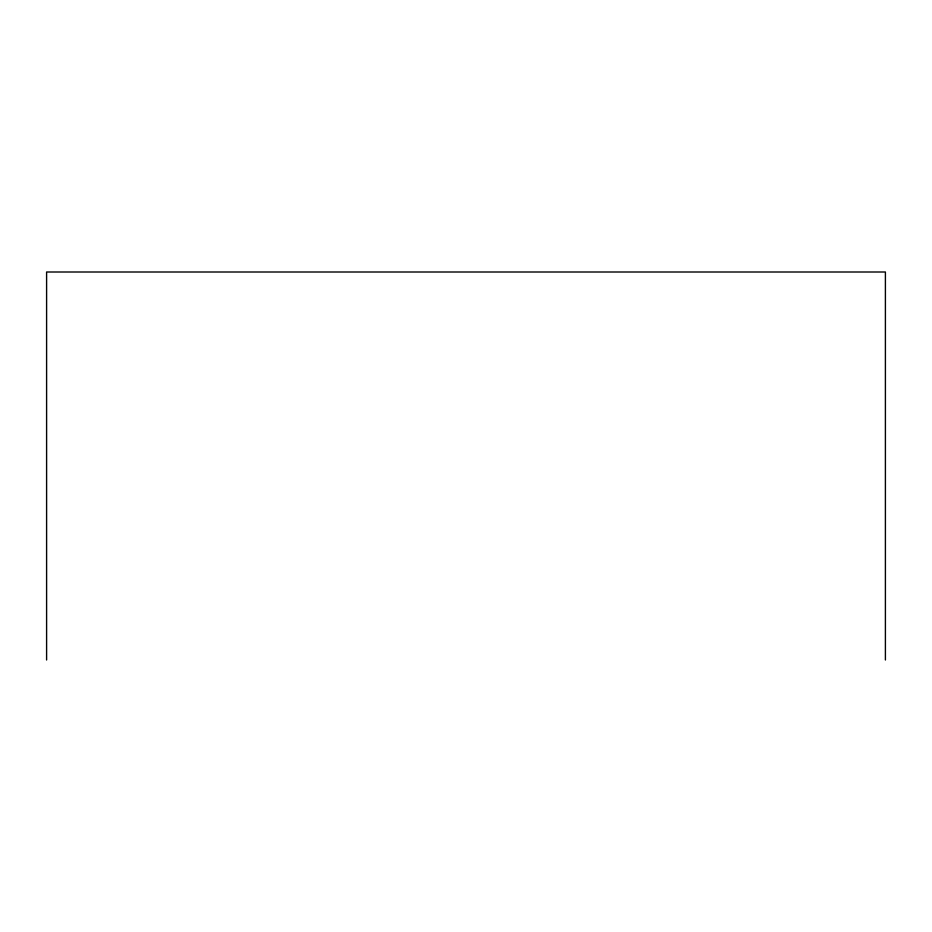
<?xml version="1.0" encoding="UTF-8"?>
<svg xmlns="http://www.w3.org/2000/svg" width="932" height="932" viewBox="0 0 932 932"><rect width="100%" height="100%" fill="white"/><g stroke="black" fill="none" stroke-linecap="round" stroke-linejoin="round"><path stroke-width="1.4" d="M885.4 659.996L885.4 272.004L46.6 272.004L46.6 659.996"/></g></svg>
